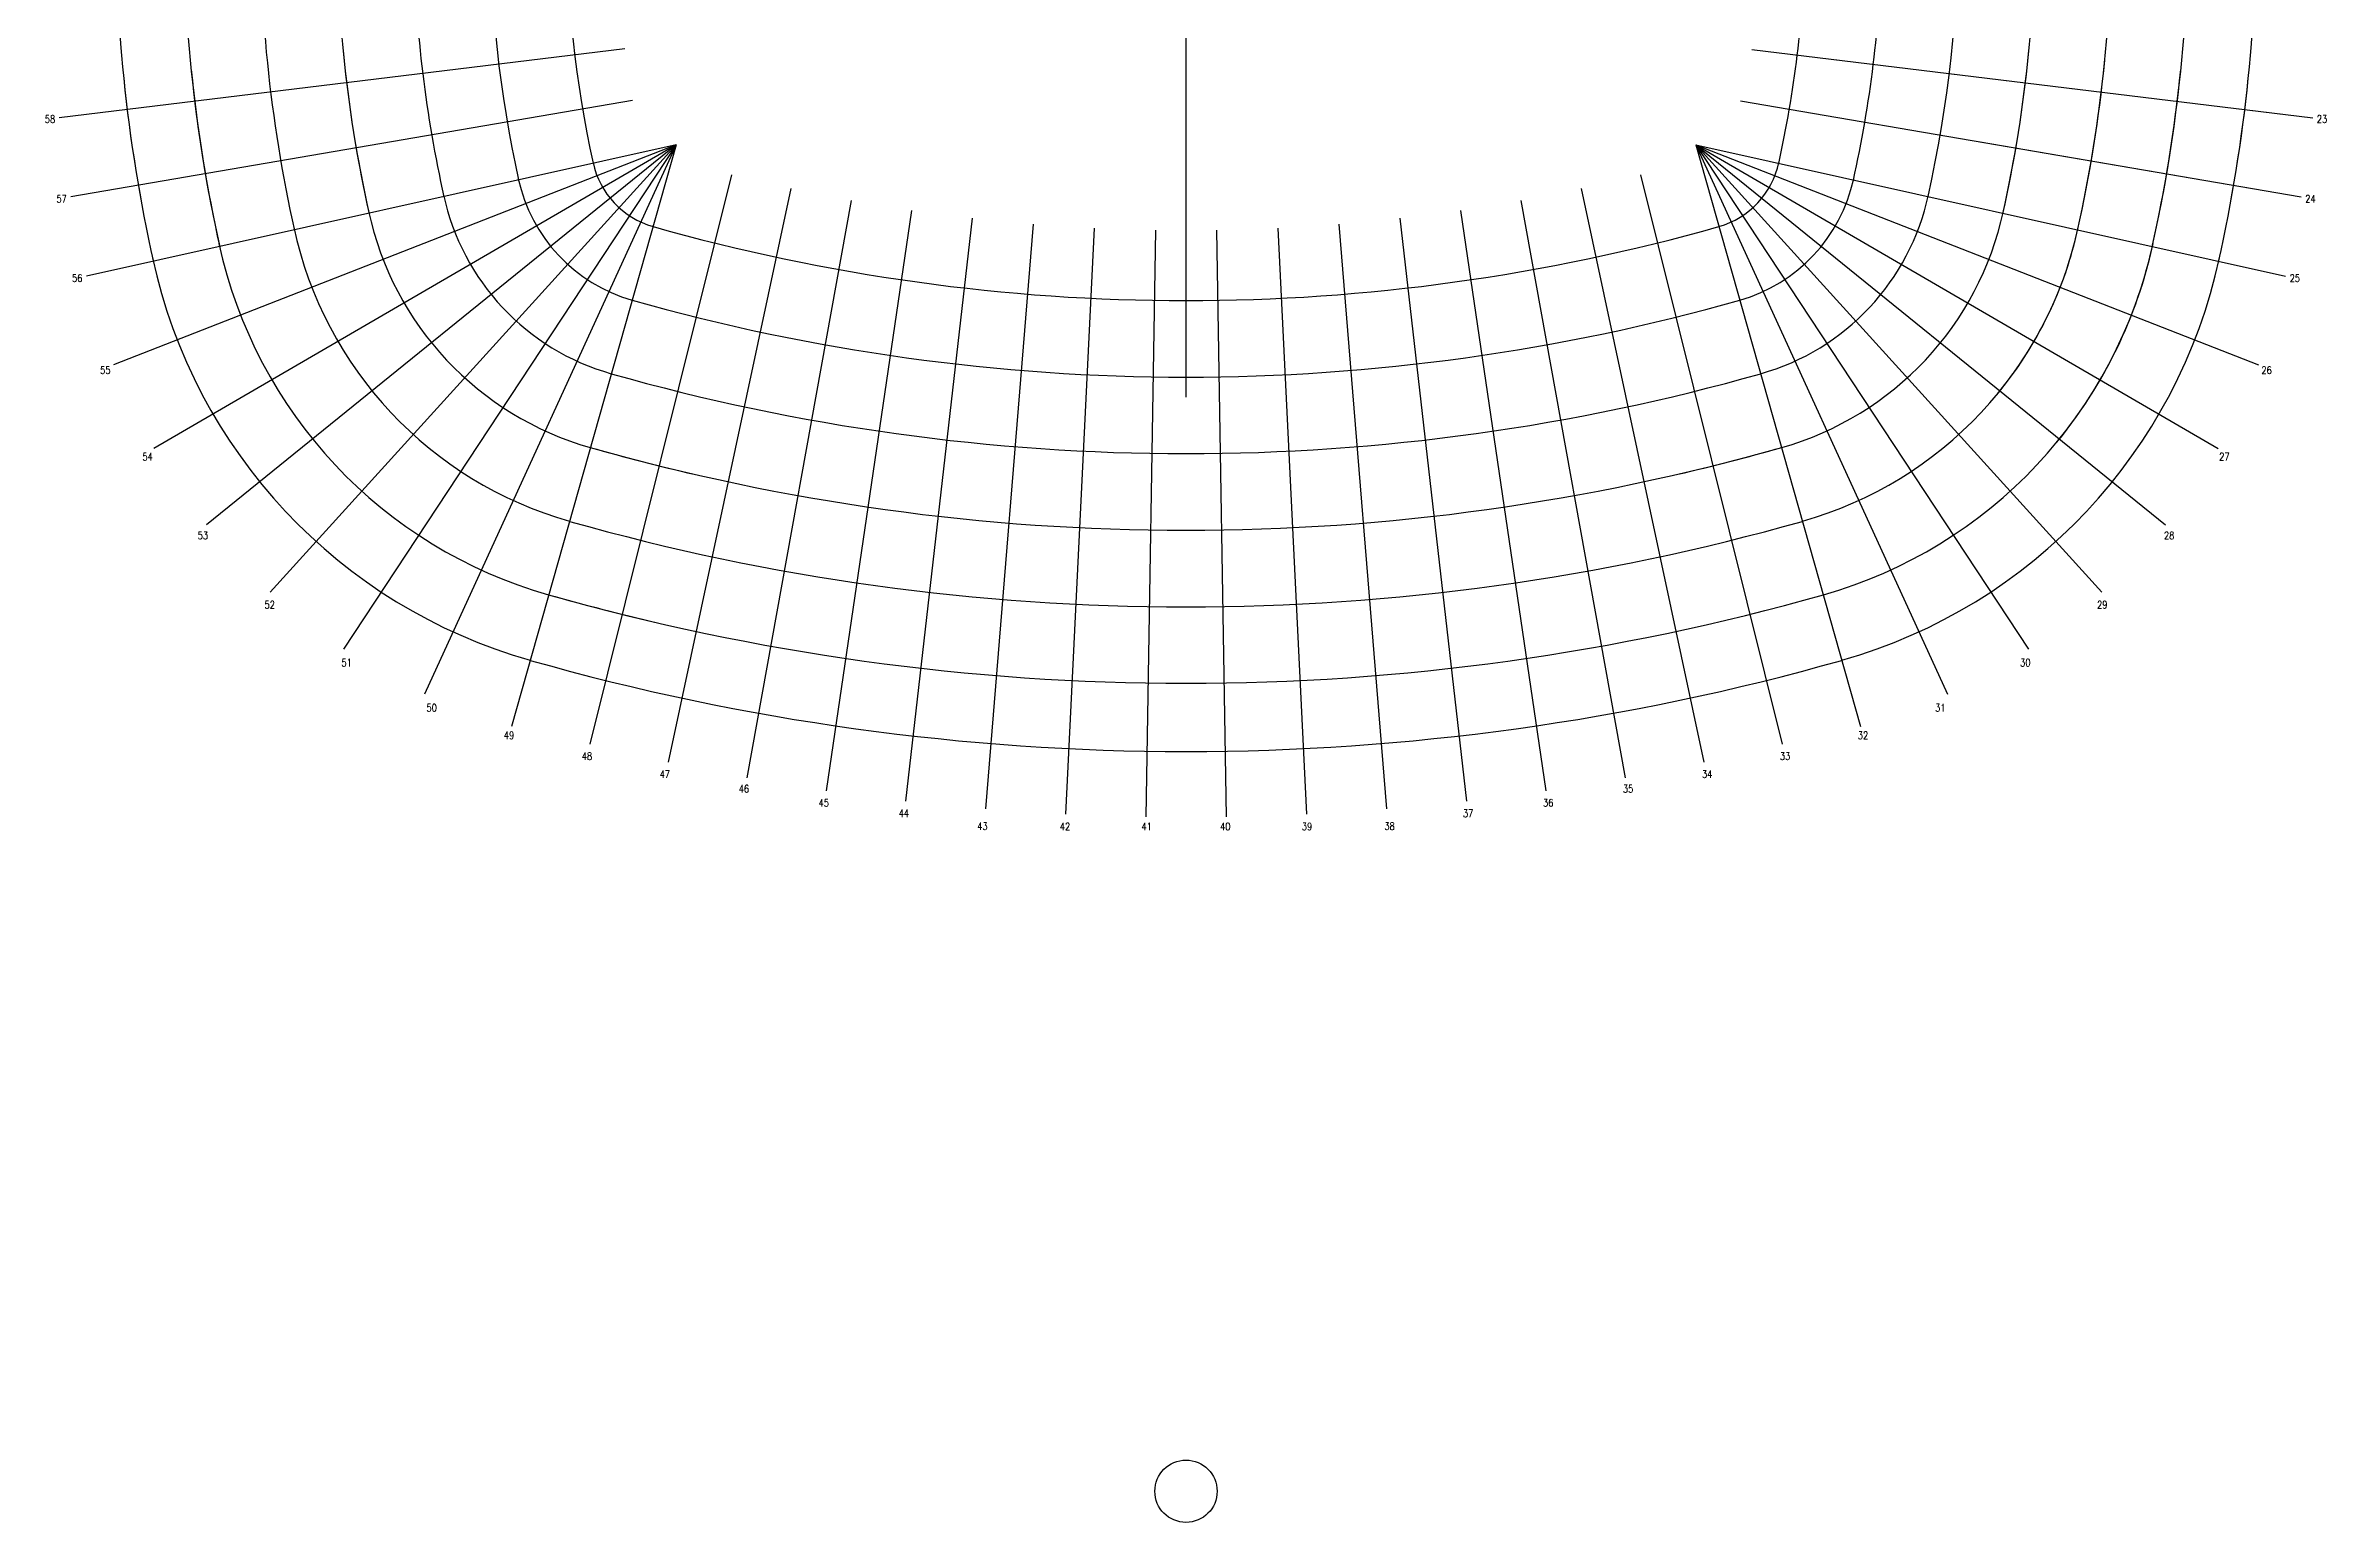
# Model space of a CAD drawing. Extents: x 3216 to 12973, y -199 to 10458.
# Drawn here: x 3264 to 12923, y -199 to 6055 of the extents above; entities that cross this region are included whole.
import ezdxf
from ezdxf.enums import TextEntityAlignment as Align

# ---------------------------------------------------------------- set-up
doc = ezdxf.new("R2010")
doc.units = 0
doc.linetypes.add('CENTER', pattern=[0])
doc.layers.get('0').update_dxf_attribs({"linetype": 'CONTINUOUS'})
for name, color, linetype in [('COLBUB', 7, 'CONTINUOUS'), ('GRID', 6, 'CENTER'), ('WORK_PT', 7, 'CONTINUOUS')]:
    doc.layers.add(name, color=color, linetype=linetype)
doc.styles.get("Standard").update_dxf_attribs({"font": 'SIMPLEX'})

# ---------------------------------------------------------------- blocks, each defined once
blk = doc.blocks.new('KEY3')

msp = doc.modelspace()

# ---------------------------------------------------------------- linework, layer by layer
at = {"layer": 'GRID', "color": 0}
for p, q in [((5717.7, 6041.6), (3322, 5749.3)), ((10490.5, 6039.1), (12865.6, 5749.3)), ((10490.5, 6039.1), (11985.4, 5856.7)), ((5749.9, 5822.2), (3371.2, 5414.1)), ((10442.2, 5821.5), (12816.5, 5414.1)), ((3668.3, 5791.6), (3322, 5749.3)), ((12519.4, 5791.6), (12865.6, 5749.3)), ((5934.9, 5634.5), (3436.9, 5079.4)), ((5934.9, 5634.5), (3551.4, 4703.4)), ((5934.9, 5634.5), (3722.1, 4349.4)), ((5934.9, 5634.5), (3944.9, 4025.7)), ((5934.9, 5634.5), (4214.7, 3740)), ((5934.9, 5634.5), (4525.1, 3498.9)), ((5934.9, 5634.5), (4868.8, 3308.2)), ((5934.9, 5634.5), (5237.6, 3172.4)), ((10252.7, 5634.5), (11318.9, 3308.2)), ((10252.7, 5634.5), (11662.5, 3498.9)), ((10252.7, 5634.5), (11972.9, 3740)), ((10252.7, 5634.5), (12242.7, 4025.7)), ((10252.7, 5634.5), (12465.6, 4349.4)), ((10252.7, 5634.5), (12636.3, 4703.4)), ((10252.7, 5634.5), (12750.7, 5079.4)), ((10252.7, 5634.5), (10950.1, 3172.4)), ((11448.7, 5648.8), (12816.5, 5414.1)), ((6168.3, 5508), (5569.3, 3097)), ((10019.3, 5508), (10618.4, 3097)), ((6420.9, 5449.5), (5900.5, 3020.4)), ((9766.7, 5449.5), (10287.2, 3020.4)), ((6675.3, 5399.3), (6234, 2954.6)), ((6931.2, 5357.4), (6569.5, 2899.6)), ((7188.3, 5323.9), (6906.5, 2855.6)), ((8999.4, 5323.9), (9281.1, 2855.6)), ((9256.5, 5357.4), (9618.2, 2899.6)), ((9512.3, 5399.3), (9953.7, 2954.6)), ((7446.3, 5298.6), (7244.9, 2822.5)), ((7705.1, 5281.8), (7584.1, 2800.5)), ((7964.2, 5273.4), (7923.9, 2789.4)), ((8223.5, 5273.4), (8263.8, 2789.4)), ((8482.6, 5281.8), (8603.6, 2800.5)), ((8741.3, 5298.6), (8942.8, 2822.5))]:
    msp.add_line(p, q, dxfattribs=at)
at = {"layer": 'GRID', "color": 0, "linetype": 'CENTER'}
msp.add_arc((5932.9, 6594.9), 5433.4, 347.47318, 12.53356, dxfattribs=at)
at = {"layer": 'GRID', "color": 0}
for centre, radius, start, end in [((10254.7, 6594.9), 5109.1, 167.46614, 192.5267), ((10254.7, 6594.9), 4785.2, 167.4658, 192.52655), ((10253.8, 6594.9), 6693.4, 179.09062, 192.55541), ((10253.8, 6594.9), 6405.4, 179.04973, 192.55541), ((10253.8, 6594.9), 6081.4, 178.99909, 192.55541), ((10253.8, 6594.9), 5757.4, 178.94276, 192.55541), ((5933.8, 6594.9), 5757.4, 347.44459, 1.05724), ((5933.8, 6594.9), 6081.4, 347.44459, 1.00091), ((5933.8, 6594.9), 6405.4, 347.44459, 0.95027), ((5933.8, 6594.9), 6693.4, 347.44459, 0.90938), ((5932.9, 6595.6), 4785.4, 347.44459, 358.5977), ((10254.7, 6595.6), 5433.4, 181.40138, 192.55541), ((5932.9, 6595.6), 5109.4, 347.44459, 358.59818), ((10253.8, 6594.9), 5757.4, 185.5856, 192.55541), ((5933.8, 6594.9), 5757.4, 347.44459, 354.4144), ((5933.8, 6594.9), 6081.4, 347.44459, 354.32922), ((10253.8, 6594.9), 6693.4, 185.80916, 192.55541), ((10253.8, 6594.9), 6405.4, 185.74733, 192.55541), ((5933.8, 6594.9), 6405.4, 347.44459, 354.25267), ((5933.8, 6594.9), 6693.4, 347.44459, 354.19084), ((5934.7, 5635.6), 360, 192.17522, 254.18567), ((10252.9, 5635.6), 360, 285.81433, 347.82478), ((5934.7, 5635.6), 1008, 192.17522, 254.18567), ((5934.7, 5635.6), 684, 192.17522, 254.18567), ((10252.9, 5635.6), 684, 285.81433, 347.82478), ((10252.9, 5635.6), 1008, 285.81433, 347.82478), ((5933.8, 5634.9), 1332, 192.17522, 254.18567), ((10253.8, 5634.9), 1332, 285.81433, 347.82478), ((5933.8, 5634.9), 1980, 192.17522, 254.18567), ((5933.8, 5634.9), 1656, 192.17522, 254.18567), ((8094.7, 13261.4), 8286, 254.18567, 270), ((8093, 13261.4), 8286, 270, 285.81433), ((10253.8, 5634.9), 1656, 285.81433, 347.82478), ((10253.8, 5634.9), 1980, 285.81433, 347.82478), ((10253.8, 5634.9), 1656, 320.47119, 347.82478), ((10253.8, 5634.9), 1980, 320.47119, 347.82478), ((5933.8, 5634.9), 2268, 192.17522, 254.18567), ((10253.8, 5634.9), 2268, 285.81433, 347.82478), ((8094.7, 13261.4), 8610, 254.18567, 270), ((8093, 13261.4), 8610, 270, 285.81433), ((8094.7, 13261.4), 8934, 254.18567, 270), ((8093, 13261.4), 8934, 270, 285.81433), ((8093.8, 13260.8), 9258, 254.18567, 270), ((8093.8, 13260.8), 9258, 254.18567, 270), ((8093.8, 13260.8), 9258, 254.18567, 270), ((8093.8, 13260.8), 9258, 254.18567, 270), ((8093.8, 13260.8), 9258, 254.18567, 256.9976), ((8093.8, 13260.8), 9258, 254.18567, 256.9976), ((8093.8, 13260.8), 9258, 254.18567, 256.9976), ((8093.8, 13260.8), 9258, 254.18567, 256.9976), ((8093.9, 13260.8), 9258, 270, 285.81433), ((8093.9, 13260.8), 9258, 270, 285.81433), ((8093.9, 13260.8), 9258, 270, 285.81433), ((8093.9, 13260.8), 9258, 270, 285.81433), ((8093.9, 13260.8), 9258, 283.0024, 285.81433), ((8093.9, 13260.8), 9258, 283.0024, 285.81433), ((8093.9, 13260.8), 9258, 283.0024, 285.81433), ((8093.9, 13260.8), 9258, 283.0024, 285.81433), ((8093.8, 13256.6), 9578.6, 254.18571, 285.81433), ((8093.8, 13260.8), 9906, 254.18567, 270), ((8093.8, 13260.8), 9906, 254.18567, 256.93972), ((8093.9, 13260.8), 9906, 270, 285.81433), ((8093.8, 13256.6), 10190.6, 254.18571, 285.81433)]:
    msp.add_arc(centre, radius, start, end, dxfattribs=at)
at = {"layer": 'WORK_PT', "color": 0}
msp.add_line((8093.8, 8624.3), (8093.8, 4566.1), dxfattribs=at)
msp.add_circle((8093.8, -66.9), 131.8, dxfattribs=at)

# ---------------------------------------------------------------- block references
at = {"layer": 'COLBUB', "color": 0}
ref = msp.add_blockref('KEY3', (3282.8, 5745.1), dxfattribs=dict(at, xscale=384, yscale=384, zscale=384, rotation=180))
ref.add_attrib('LETTER', '58', dxfattribs={"layer": '0', "color": 0, "height": 32, "width": 0.8}).set_placement((3282.8, 5728.2), align=Align.CENTER)
ref = msp.add_blockref('KEY3', (12904.8, 5745.1), dxfattribs=dict(at, xscale=-384, yscale=384, zscale=384, rotation=180))
ref.add_attrib('LETTER', '23', dxfattribs={"layer": '0', "color": 0, "height": 32, "width": 0.8}).set_placement((12904.8, 5728.2), align=Align.CENTER)
ref = msp.add_blockref('KEY3', (3331.7, 5407.4), dxfattribs=dict(at, xscale=384, yscale=384, zscale=384, rotation=180))
ref.add_attrib('LETTER', '57', dxfattribs={"layer": '0', "color": 0, "height": 32, "width": 0.8}).set_placement((3331.7, 5390.5), align=Align.CENTER)
ref = msp.add_blockref('KEY3', (12855.9, 5407.4), dxfattribs=dict(at, xscale=-384, yscale=384, zscale=384, rotation=180))
ref.add_attrib('LETTER', '24', dxfattribs={"layer": '0', "color": 0, "height": 32, "width": 0.8}).set_placement((12855.9, 5390.5), align=Align.CENTER)
ref = msp.add_blockref('KEY3', (3397.9, 5071.3), dxfattribs=dict(at, xscale=384, yscale=384, zscale=384, rotation=180))
ref.add_attrib('LETTER', '56', dxfattribs={"layer": '0', "color": 0, "height": 32, "width": 0.8}).set_placement((3397.9, 5054.4), align=Align.CENTER)
ref = msp.add_blockref('KEY3', (12789.8, 5071.3), dxfattribs=dict(at, xscale=-384, yscale=384, zscale=384, rotation=180))
ref.add_attrib('LETTER', '25', dxfattribs={"layer": '0', "color": 0, "height": 32, "width": 0.8}).set_placement((12789.8, 5054.4), align=Align.CENTER)
ref = msp.add_blockref('KEY3', (3517.2, 4681.6), dxfattribs=dict(at, xscale=384, yscale=384, zscale=384, rotation=180))
ref.add_attrib('LETTER', '55', dxfattribs={"layer": '0', "color": 0, "height": 32, "width": 0.8}).set_placement((3517.2, 4664.7), align=Align.CENTER)
ref = msp.add_blockref('KEY3', (12670.4, 4681.6), dxfattribs=dict(at, xscale=-384, yscale=384, zscale=384, rotation=180))
ref.add_attrib('LETTER', '26', dxfattribs={"layer": '0', "color": 0, "height": 32, "width": 0.8}).set_placement((12670.4, 4664.7), align=Align.CENTER)
ref = msp.add_blockref('KEY3', (3696.1, 4315.3), dxfattribs=dict(at, xscale=384, yscale=384, zscale=384, rotation=180))
ref.add_attrib('LETTER', '54', dxfattribs={"layer": '0', "color": 0, "height": 32, "width": 0.8}).set_placement((3696.1, 4298.4), align=Align.CENTER)
ref = msp.add_blockref('KEY3', (12491.5, 4315.3), dxfattribs=dict(at, xscale=-384, yscale=384, zscale=384, rotation=180))
ref.add_attrib('LETTER', '27', dxfattribs={"layer": '0', "color": 0, "height": 32, "width": 0.8}).set_placement((12491.5, 4298.4), align=Align.CENTER)
ref = msp.add_blockref('KEY3', (3930.1, 3981.5), dxfattribs=dict(at, xscale=384, yscale=384, zscale=384, rotation=180))
ref.add_attrib('LETTER', '53', dxfattribs={"layer": '0', "color": 0, "height": 32, "width": 0.8}).set_placement((3930.1, 3964.6), align=Align.CENTER)
ref = msp.add_blockref('KEY3', (12257.5, 3981.5), dxfattribs=dict(at, xscale=-384, yscale=384, zscale=384, rotation=180))
ref.add_attrib('LETTER', '28', dxfattribs={"layer": '0', "color": 0, "height": 32, "width": 0.8}).set_placement((12257.5, 3964.6), align=Align.CENTER)
ref = msp.add_blockref('KEY3', (4213.4, 3688.4), dxfattribs=dict(at, xscale=384, yscale=384, zscale=384, rotation=180))
ref.add_attrib('LETTER', '52', dxfattribs={"layer": '0', "color": 0, "height": 32, "width": 0.8}).set_placement((4213.4, 3671.5), align=Align.CENTER)
ref = msp.add_blockref('KEY3', (11974.2, 3688.4), dxfattribs=dict(at, xscale=-384, yscale=384, zscale=384, rotation=180))
ref.add_attrib('LETTER', '29', dxfattribs={"layer": '0', "color": 0, "height": 32, "width": 0.8}).set_placement((11974.2, 3671.5), align=Align.CENTER)
ref = msp.add_blockref('KEY3', (4539.1, 3443.2), dxfattribs=dict(at, xscale=384, yscale=384, zscale=384, rotation=180))
ref.add_attrib('LETTER', '51', dxfattribs={"layer": '0', "color": 0, "height": 32, "width": 0.8}).set_placement((4539.1, 3426.3), align=Align.CENTER)
ref = msp.add_blockref('KEY3', (11648.5, 3443.2), dxfattribs=dict(at, xscale=-384, yscale=384, zscale=384, rotation=180))
ref.add_attrib('LETTER', '30', dxfattribs={"layer": '0', "color": 0, "height": 32, "width": 0.8}).set_placement((11648.5, 3426.3), align=Align.CENTER)
ref = msp.add_blockref('KEY3', (4899.1, 3252), dxfattribs=dict(at, xscale=384, yscale=384, zscale=384, rotation=180))
ref.add_attrib('LETTER', '50', dxfattribs={"layer": '0', "color": 0, "height": 32, "width": 0.8}).set_placement((4899.1, 3235.1), align=Align.CENTER)
ref = msp.add_blockref('KEY3', (11288.5, 3252), dxfattribs=dict(at, xscale=-384, yscale=384, zscale=384, rotation=180))
ref.add_attrib('LETTER', '31', dxfattribs={"layer": '0', "color": 0, "height": 32, "width": 0.8}).set_placement((11288.5, 3235.1), align=Align.CENTER)
ref = msp.add_blockref('KEY3', (5226.8, 3135), dxfattribs=dict(at, xscale=384, yscale=384, zscale=384, rotation=180))
ref.add_attrib('LETTER', '49', dxfattribs={"layer": '0', "color": 0, "height": 32, "width": 0.8}).set_placement((5226.8, 3118.1), align=Align.CENTER)
ref = msp.add_blockref('KEY3', (10960.9, 3135), dxfattribs=dict(at, xscale=-384, yscale=384, zscale=384, rotation=180))
ref.add_attrib('LETTER', '32', dxfattribs={"layer": '0', "color": 0, "height": 32, "width": 0.8}).set_placement((10960.9, 3118.1), align=Align.CENTER)
ref = msp.add_blockref('KEY3', (5556.7, 3047.2), dxfattribs=dict(at, xscale=384, yscale=384, zscale=384, rotation=180))
ref.add_attrib('LETTER', '48', dxfattribs={"layer": '0', "color": 0, "height": 32, "width": 0.8}).set_placement((5556.7, 3030.3), align=Align.CENTER)
ref = msp.add_blockref('KEY3', (10631, 3047.2), dxfattribs=dict(at, xscale=-384, yscale=384, zscale=384, rotation=180))
ref.add_attrib('LETTER', '33', dxfattribs={"layer": '0', "color": 0, "height": 32, "width": 0.8}).set_placement((10631, 3030.3), align=Align.CENTER)
ref = msp.add_blockref('KEY3', (5886.7, 2971), dxfattribs=dict(at, xscale=384, yscale=384, zscale=384, rotation=180))
ref.add_attrib('LETTER', '47', dxfattribs={"layer": '0', "color": 0, "height": 32, "width": 0.8}).set_placement((5886.7, 2954.1), align=Align.CENTER)
ref = msp.add_blockref('KEY3', (6221.6, 2909), dxfattribs=dict(at, xscale=384, yscale=384, zscale=384, rotation=180))
ref.add_attrib('LETTER', '46', dxfattribs={"layer": '0', "color": 0, "height": 32, "width": 0.8}).set_placement((6221.6, 2892.1), align=Align.CENTER)
ref = msp.add_blockref('KEY3', (9966.1, 2909), dxfattribs=dict(at, xscale=-384, yscale=384, zscale=384, rotation=180))
ref.add_attrib('LETTER', '35', dxfattribs={"layer": '0', "color": 0, "height": 32, "width": 0.8}).set_placement((9966.1, 2892.1), align=Align.CENTER)
ref = msp.add_blockref('KEY3', (10301, 2971), dxfattribs=dict(at, xscale=-384, yscale=384, zscale=384, rotation=180))
ref.add_attrib('LETTER', '34', dxfattribs={"layer": '0', "color": 0, "height": 32, "width": 0.8}).set_placement((10301, 2954.1), align=Align.CENTER)
ref = msp.add_blockref('KEY3', (6559.8, 2849.4), dxfattribs=dict(at, xscale=384, yscale=384, zscale=384, rotation=180))
ref.add_attrib('LETTER', '45', dxfattribs={"layer": '0', "color": 0, "height": 32, "width": 0.8}).set_placement((6559.8, 2832.5), align=Align.CENTER)
ref = msp.add_blockref('KEY3', (6899, 2805), dxfattribs=dict(at, xscale=384, yscale=384, zscale=384, rotation=180))
ref.add_attrib('LETTER', '44', dxfattribs={"layer": '0', "color": 0, "height": 32, "width": 0.8}).set_placement((6899, 2788.1), align=Align.CENTER)
ref = msp.add_blockref('KEY3', (9288.6, 2805), dxfattribs=dict(at, xscale=-384, yscale=384, zscale=384, rotation=180))
ref.add_attrib('LETTER', '37', dxfattribs={"layer": '0', "color": 0, "height": 32, "width": 0.8}).set_placement((9288.6, 2788.1), align=Align.CENTER)
ref = msp.add_blockref('KEY3', (9627.8, 2849.4), dxfattribs=dict(at, xscale=-384, yscale=384, zscale=384, rotation=180))
ref.add_attrib('LETTER', '36', dxfattribs={"layer": '0', "color": 0, "height": 32, "width": 0.8}).set_placement((9627.8, 2832.5), align=Align.CENTER)
ref = msp.add_blockref('KEY3', (7231.7, 2750.5), dxfattribs=dict(at, xscale=384, yscale=384, zscale=384, rotation=180))
ref.add_attrib('LETTER', '43', dxfattribs={"layer": '0', "color": 0, "height": 32, "width": 0.8}).set_placement((7231.7, 2733.6), align=Align.CENTER)
ref = msp.add_blockref('KEY3', (7581.4, 2749.3), dxfattribs=dict(at, xscale=384, yscale=384, zscale=384, rotation=180))
ref.add_attrib('LETTER', '42', dxfattribs={"layer": '0', "color": 0, "height": 32, "width": 0.8}).set_placement((7581.4, 2732.4), align=Align.CENTER)
ref = msp.add_blockref('KEY3', (7927.4, 2749.3), dxfattribs=dict(at, xscale=384, yscale=384, zscale=384, rotation=180))
ref.add_attrib('LETTER', '41', dxfattribs={"layer": '0', "color": 0, "height": 32, "width": 0.8}).set_placement((7927.4, 2732.4), align=Align.CENTER)
ref = msp.add_blockref('KEY3', (8260.2, 2749.3), dxfattribs=dict(at, xscale=-384, yscale=384, zscale=384, rotation=180))
ref.add_attrib('LETTER', '40', dxfattribs={"layer": '0', "color": 0, "height": 32, "width": 0.8}).set_placement((8260.2, 2732.4), align=Align.CENTER)
ref = msp.add_blockref('KEY3', (8606.3, 2749.3), dxfattribs=dict(at, xscale=-384, yscale=384, zscale=384, rotation=180))
ref.add_attrib('LETTER', '39', dxfattribs={"layer": '0', "color": 0, "height": 32, "width": 0.8}).set_placement((8606.3, 2732.4), align=Align.CENTER)
ref = msp.add_blockref('KEY3', (8956, 2750.5), dxfattribs=dict(at, xscale=-384, yscale=384, zscale=384, rotation=180))
ref.add_attrib('LETTER', '38', dxfattribs={"layer": '0', "color": 0, "height": 32, "width": 0.8}).set_placement((8956, 2733.6), align=Align.CENTER)

doc.saveas('drawing.dxf')
